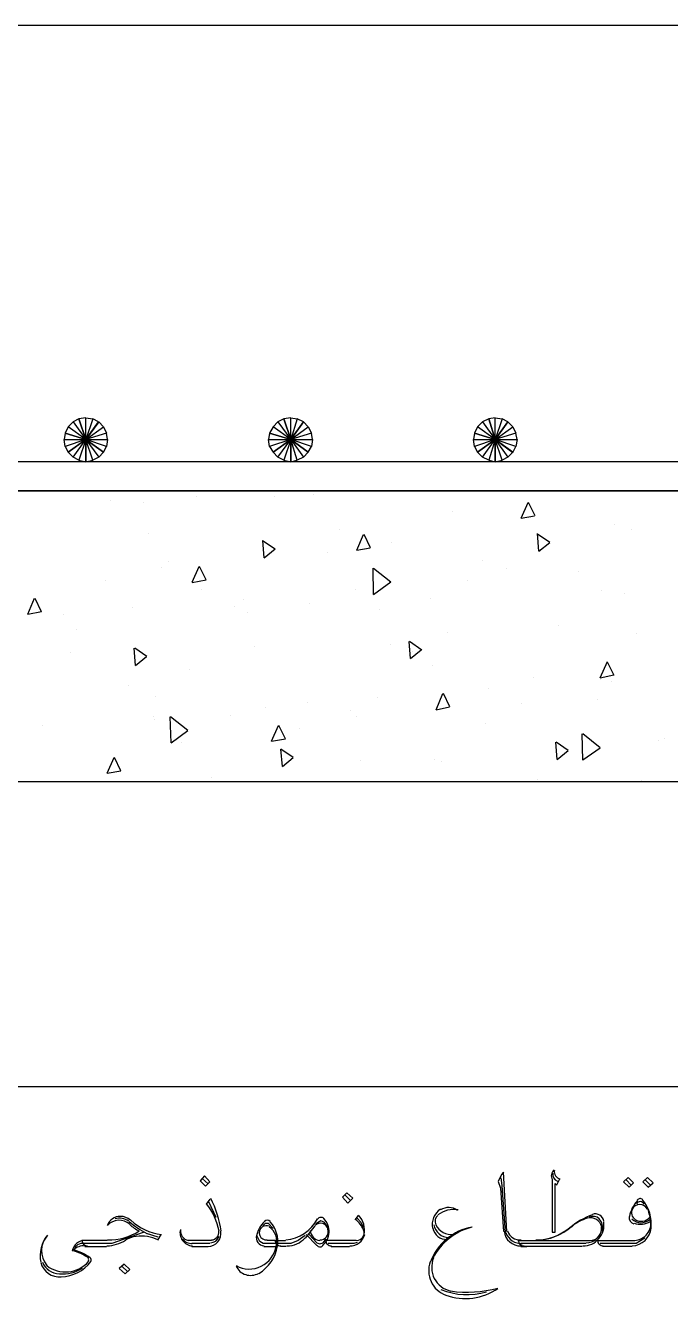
# Model space of a CAD drawing. Header units: millimetres. Extents: x -23396 to 106750, y 116 to 66281.
# Drawn here: x 96337 to 99108, y 55708 to 61195 of the extents above; entities that cross this region are included whole.
import ezdxf

# ---------------------------------------------------------------- set-up
doc = ezdxf.new("R2010")
doc.units = ezdxf.units.MM
doc.styles.add('top', font='cent.shx', dxfattribs={"height": 40})
doc.dimstyles.new('top', dxfattribs={"dimtxt": 35, "dimasz": 20, "dimexe": 1.25, "dimexo": 0.625, "dimtad": 1, "dimtxsty": 'top', "dimblk": 'OBLIQUE', "dimcen": 2.5, "dimadec": 0, "dimazin": 0, "dimtfac": 1, "dimtmove": 0, "dimatfit": 3, "dimldrblk": 'OBLIQUE', "dimfxl": 1, "dimarcsym": 0})

# ---------------------------------------------------------------- blocks, each defined once
blk = doc.blocks.new('_Oblique')
at = {"color": 0, "linetype": 'ByBlock', "lineweight": -2}
blk.add_line((-0.5, -0.5), (0.5, 0.5), dxfattribs=at)
blk = doc.blocks.new('*D202')
at = {"color": 0, "linetype": 'Continuous', "lineweight": -2, "transparency": 16777216}
for p, q in [((5317.7, -1592.1), (5317.7, -1854.8)), ((8017.7, -1592.1), (8017.7, -1854.8)), ((5317.7, -1853.6), (8017.7, -1853.6))]:
    blk.add_line(p, q, dxfattribs=at)
at = {"layer": 'Defpoints', "color": 0, "linetype": 'Continuous', "transparency": 16777216}
for p in [(5317.7, -1591.5), (8017.7, -1591.5), (8017.7, -1853.6)]:
    blk.add_point(p, dxfattribs=at)
at = {"color": 0, "linetype": 'Continuous', "lineweight": -2, "transparency": 16777216, "xscale": 20, "yscale": 20, "zscale": 20, "rotation": 180}
blk.add_blockref('_Oblique', (5317.7, -1853.6), dxfattribs=at)
at = {"color": 0, "linetype": 'Continuous', "lineweight": -2, "transparency": 16777216, "xscale": 20, "yscale": 20, "zscale": 20}
blk.add_blockref('_Oblique', (8017.7, -1853.6), dxfattribs=at)
at = {"color": 0, "linetype": 'Continuous', "transparency": 16777216, "insert": (6667.7, -1832.9), "char_height": 40, "attachment_point": 5, "style": 'top'}
blk.add_mtext('2600', dxfattribs=at)
blk = doc.blocks.new('upn st')
at = {"color": 0}
for p, q in [((7892.818, -941.22), (5442.568, -941.22)), ((6953.438, -1286.24), (6957.678, -1282.01)), ((6953.438, -1286.24), (6957.678, -1282.01)), ((6962.758, -1279.47), (6957.678, -1282.01)), ((6962.758, -1279.47), (6957.678, -1282.01)), ((6957.678, -1282.01), (6968.678, -1297.21)), ((6957.678, -1282.01), (6968.678, -1297.21)), ((6957.678, -1282.01), (6968.678, -1297.21)), ((6957.678, -1282.01), (6968.678, -1297.21)), ((6968.678, -1278.62), (6962.758, -1279.5)), ((6968.678, -1278.62), (6962.758, -1279.5)), ((6968.678, -1297.21), (6962.758, -1279.47)), ((6968.678, -1297.21), (6962.758, -1279.47)), ((6962.758, -1279.5), (6968.678, -1297.25)), ((6968.678, -1297.25), (6968.678, -1278.62)), ((6968.678, -1278.62), (6974.608, -1279.5)), ((6968.678, -1297.25), (6968.678, -1278.62)), ((6968.678, -1297.25), (6968.678, -1278.62)), ((6968.678, -1278.62), (6974.608, -1279.5)), ((6968.678, -1297.25), (6968.678, -1278.62)), ((6974.608, -1279.5), (6968.678, -1297.25)), ((6974.608, -1279.5), (6968.678, -1297.25)), ((6974.608, -1279.5), (6968.678, -1297.25)), ((6974.608, -1279.5), (6968.678, -1297.25)), ((6979.688, -1282.01), (6968.678, -1297.25)), ((6968.678, -1297.25), (6979.648, -1282.04)), ((6968.678, -1297.25), (6979.648, -1282.04)), ((6979.648, -1282.04), (6974.608, -1279.5)), ((6979.648, -1282.04), (6974.608, -1279.5)), ((6983.918, -1286.24), (6979.688, -1282.01)), ((6983.918, -1286.24), (6979.688, -1282.01)), ((7129.578, -1286.24), (7133.778, -1282.01)), ((7129.578, -1286.24), (7133.778, -1282.01)), ((7138.858, -1279.47), (7133.778, -1282.01)), ((7138.858, -1279.47), (7133.778, -1282.01)), ((7133.778, -1282.01), (7144.818, -1297.21)), ((7133.778, -1282.01), (7144.818, -1297.21)), ((7133.778, -1282.01), (7144.818, -1297.21)), ((7133.778, -1282.01), (7144.818, -1297.21)), ((7144.788, -1278.62), (7138.858, -1279.47)), ((7144.788, -1278.62), (7138.858, -1279.47)), ((7138.858, -1279.47), (7144.788, -1297.25)), ((7144.818, -1297.21), (7138.858, -1279.47)), ((7144.818, -1297.21), (7138.858, -1279.47)), ((7144.788, -1297.25), (7144.788, -1278.62)), ((7144.788, -1278.62), (7150.288, -1279.47)), ((7144.788, -1297.25), (7144.788, -1278.62)), ((7144.788, -1297.25), (7144.788, -1278.62)), ((7144.788, -1278.62), (7150.288, -1279.47)), ((7144.788, -1297.25), (7144.788, -1278.62)), ((7150.288, -1279.47), (7144.788, -1297.25)), ((7150.288, -1279.47), (7144.788, -1297.25)), ((7150.288, -1279.47), (7144.788, -1297.25)), ((7150.288, -1279.47), (7144.788, -1297.25)), ((7144.788, -1297.25), (7155.798, -1281.97)), ((7144.788, -1297.25), (7155.798, -1281.97)), ((7155.828, -1282.01), (7144.788, -1297.21)), ((7155.798, -1281.97), (7150.288, -1279.47)), ((7155.798, -1281.97), (7150.288, -1279.47)), ((7159.638, -1286.21), (7155.828, -1282.01)), ((7159.638, -1286.21), (7155.828, -1282.01)), ((7305.228, -1286.21), (7309.468, -1282.01)), ((7305.228, -1286.21), (7309.468, -1282.01)), ((7314.998, -1279.47), (7309.468, -1282.01)), ((7314.998, -1279.47), (7309.468, -1282.01)), ((7309.468, -1282.01), (7320.508, -1297.25)), ((7309.468, -1282.01), (7320.508, -1297.25)), ((7309.468, -1282.01), (7320.508, -1297.25)), ((7309.468, -1282.01), (7320.508, -1297.25)), ((7320.468, -1278.62), (7314.928, -1279.47)), ((7320.468, -1278.62), (7314.928, -1279.47)), ((7314.928, -1279.47), (7320.468, -1297.25)), ((7320.508, -1297.25), (7314.998, -1279.47)), ((7320.508, -1297.25), (7314.998, -1279.47)), ((7320.468, -1297.25), (7320.468, -1278.62)), ((7320.468, -1278.62), (7326.398, -1279.47)), ((7320.468, -1297.25), (7320.468, -1278.62)), ((7320.468, -1297.25), (7320.468, -1278.62)), ((7320.468, -1278.62), (7326.398, -1279.47)), ((7320.468, -1297.25), (7320.468, -1278.62)), ((7326.398, -1279.47), (7320.468, -1297.25)), ((7326.398, -1279.47), (7320.468, -1297.25)), ((7326.398, -1279.47), (7320.468, -1297.25)), ((7326.398, -1279.47), (7320.468, -1297.25)), ((7331.478, -1282.01), (7320.468, -1297.25)), ((7320.468, -1297.25), (7331.478, -1282.01)), ((7320.468, -1297.25), (7331.478, -1282.01)), ((7331.478, -1282.01), (7326.398, -1279.47)), ((7331.478, -1282.01), (7326.398, -1279.47)), ((7335.708, -1286.28), (7331.478, -1282.01)), ((7335.708, -1286.28), (7331.478, -1282.01)), ((6950.898, -1291.74), (6950.088, -1297.21)), ((6950.898, -1291.74), (6950.088, -1297.21)), ((6953.438, -1286.24), (6950.898, -1291.74)), ((6953.438, -1286.24), (6950.898, -1291.74)), ((6950.898, -1291.74), (6968.678, -1297.21)), ((6968.678, -1297.21), (6950.898, -1291.74)), ((6968.678, -1297.21), (6950.898, -1291.74)), ((6968.678, -1297.21), (6953.438, -1286.24)), ((6968.678, -1297.21), (6953.438, -1286.24)), ((6968.678, -1297.21), (6953.438, -1286.24)), ((6968.678, -1297.21), (6953.438, -1286.24)), ((6968.678, -1297.25), (6983.918, -1286.24)), ((6968.678, -1297.25), (6983.918, -1286.24)), ((6968.678, -1297.25), (6983.918, -1286.24)), ((6968.678, -1297.25), (6983.918, -1286.24)), ((6986.458, -1291.74), (6968.678, -1297.25)), ((6986.458, -1291.74), (6968.678, -1297.25)), ((6986.458, -1291.74), (6968.678, -1297.25)), ((6986.458, -1291.74), (6968.678, -1297.25)), ((6983.918, -1286.24), (6986.458, -1291.74)), ((6983.918, -1286.24), (6986.458, -1291.74)), ((6987.308, -1297.25), (6986.458, -1291.74)), ((6987.308, -1297.25), (6986.458, -1291.74)), ((7126.618, -1291.71), (7125.768, -1297.21)), ((7126.618, -1291.71), (7125.768, -1297.21)), ((7129.578, -1286.24), (7126.618, -1291.71)), ((7129.578, -1286.24), (7126.618, -1291.71)), ((7126.618, -1291.71), (7144.818, -1297.21)), ((7144.818, -1297.21), (7126.618, -1291.71)), ((7144.818, -1297.21), (7126.618, -1291.71)), ((7144.818, -1297.21), (7129.578, -1286.24)), ((7144.818, -1297.21), (7129.578, -1286.24)), ((7144.818, -1297.21), (7129.578, -1286.24)), ((7144.818, -1297.21), (7129.578, -1286.24)), ((7144.788, -1297.21), (7159.638, -1286.21)), ((7144.788, -1297.21), (7159.638, -1286.21)), ((7144.788, -1297.21), (7159.638, -1286.21)), ((7144.788, -1297.21), (7159.638, -1286.21)), ((7162.598, -1291.71), (7144.788, -1297.21)), ((7162.598, -1291.71), (7144.788, -1297.21)), ((7162.598, -1291.71), (7144.788, -1297.21)), ((7162.598, -1291.71), (7144.788, -1297.21)), ((7159.638, -1286.21), (7162.598, -1291.71)), ((7159.638, -1286.21), (7162.598, -1291.71)), ((7163.448, -1297.21), (7162.598, -1291.71)), ((7163.448, -1297.21), (7162.598, -1291.71)), ((7302.728, -1291.74), (7301.848, -1297.25)), ((7302.728, -1291.74), (7301.848, -1297.25)), ((7305.228, -1286.21), (7302.728, -1291.74)), ((7305.228, -1286.21), (7302.728, -1291.74)), ((7302.728, -1291.74), (7320.508, -1297.25)), ((7320.508, -1297.25), (7302.728, -1291.74)), ((7320.508, -1297.25), (7302.728, -1291.74)), ((7320.508, -1297.25), (7305.228, -1286.21)), ((7320.508, -1297.25), (7305.228, -1286.21)), ((7320.508, -1297.25), (7305.228, -1286.21)), ((7320.508, -1297.25), (7305.228, -1286.21)), ((7320.468, -1297.25), (7335.708, -1286.28)), ((7320.468, -1297.25), (7335.708, -1286.28)), ((7320.468, -1297.25), (7335.708, -1286.28)), ((7320.468, -1297.25), (7335.708, -1286.28)), ((7338.248, -1291.78), (7320.468, -1297.25)), ((7338.248, -1291.78), (7320.468, -1297.25)), ((7338.248, -1291.78), (7320.468, -1297.25)), ((7338.248, -1291.78), (7320.468, -1297.25)), ((7335.708, -1286.28), (7338.248, -1291.78)), ((7335.708, -1286.28), (7338.248, -1291.78)), ((7339.518, -1297.25), (7338.248, -1291.78)), ((7339.518, -1297.25), (7338.248, -1291.78)), ((6950.088, -1297.21), (6968.678, -1297.21)), ((6950.088, -1297.21), (6968.678, -1297.21)), ((6950.898, -1303.17), (6950.088, -1297.21)), ((6950.088, -1297.21), (6968.678, -1297.21)), ((6950.088, -1297.21), (6968.678, -1297.21)), ((6950.898, -1303.17), (6950.088, -1297.21)), ((6968.678, -1297.21), (6950.898, -1303.17)), ((6968.678, -1297.21), (6950.898, -1303.17)), ((6968.678, -1297.21), (6950.898, -1303.17)), ((6968.678, -1297.21), (6950.898, -1303.17)), ((6950.898, -1303.17), (6953.438, -1308.25)), ((6950.898, -1303.17), (6953.438, -1308.25)), ((6953.438, -1308.25), (6968.678, -1297.21)), ((6968.678, -1297.21), (6953.438, -1308.25)), ((6968.678, -1297.21), (6953.438, -1308.25)), ((6957.678, -1312.49), (6968.678, -1297.21)), ((6957.678, -1312.49), (6968.678, -1297.21)), ((6957.678, -1312.49), (6968.678, -1297.21)), ((6957.678, -1312.49), (6968.678, -1297.21)), ((6968.678, -1297.21), (6962.758, -1315.03)), ((6968.678, -1297.21), (6962.758, -1315.03)), ((6968.678, -1297.21), (6962.758, -1315.03)), ((6968.678, -1297.21), (6962.758, -1315.03)), ((6968.678, -1316.33), (6968.678, -1297.21)), ((6968.678, -1297.25), (6987.308, -1297.25)), ((6968.678, -1297.25), (6987.308, -1297.25)), ((6974.608, -1315.03), (6968.678, -1297.25)), ((6968.678, -1297.25), (6968.678, -1316.3)), ((6974.608, -1315.03), (6968.678, -1297.25)), ((6968.678, -1297.25), (6979.688, -1312.49)), ((6968.678, -1297.25), (6979.688, -1312.49)), ((6974.608, -1315.03), (6968.678, -1297.25)), ((6968.678, -1297.25), (6968.678, -1316.3)), ((6974.608, -1315.03), (6968.678, -1297.25)), ((6968.678, -1297.25), (6979.688, -1312.49)), ((6968.678, -1297.25), (6979.688, -1312.49)), ((6983.918, -1308.25), (6968.678, -1297.25)), ((6986.458, -1303.17), (6968.678, -1297.25)), ((6968.678, -1297.25), (6983.918, -1308.25)), ((6986.458, -1303.17), (6968.678, -1297.25)), ((6968.678, -1297.25), (6987.308, -1297.25)), ((6986.458, -1303.17), (6968.678, -1297.25)), ((6968.678, -1297.25), (6983.918, -1308.25)), ((6986.458, -1303.17), (6968.678, -1297.25)), ((6968.678, -1297.25), (6987.308, -1297.25)), ((6983.918, -1308.25), (6986.458, -1303.17)), ((6983.918, -1308.25), (6986.458, -1303.17)), ((6987.308, -1297.25), (6986.458, -1303.17)), ((7125.768, -1297.21), (7144.818, -1297.21)), ((7125.768, -1297.21), (7144.818, -1297.21)), ((7126.618, -1303.14), (7125.768, -1297.21)), ((7125.768, -1297.21), (7144.818, -1297.21)), ((7125.768, -1297.21), (7144.818, -1297.21)), ((7126.618, -1303.14), (7125.768, -1297.21)), ((7144.818, -1297.21), (7126.618, -1303.14)), ((7144.818, -1297.21), (7126.618, -1303.14)), ((7144.818, -1297.21), (7126.618, -1303.14)), ((7144.818, -1297.21), (7126.618, -1303.14)), ((7126.618, -1303.14), (7129.578, -1308.25)), ((7126.618, -1303.14), (7129.578, -1308.25)), ((7129.578, -1308.25), (7144.818, -1297.21)), ((7144.818, -1297.21), (7129.578, -1308.25)), ((7144.818, -1297.21), (7129.578, -1308.25)), ((7133.778, -1312.49), (7144.818, -1297.21)), ((7133.778, -1312.49), (7144.818, -1297.21)), ((7133.778, -1312.49), (7144.818, -1297.21)), ((7133.778, -1312.49), (7144.818, -1297.21)), ((7144.818, -1297.21), (7138.858, -1315.03)), ((7144.818, -1297.21), (7138.858, -1315.03)), ((7144.818, -1297.21), (7138.858, -1315.03)), ((7144.818, -1297.21), (7138.858, -1315.03)), ((7144.788, -1297.21), (7163.448, -1297.21)), ((7144.788, -1297.21), (7163.448, -1297.21)), ((7162.598, -1303.17), (7144.788, -1297.21)), ((7144.788, -1297.21), (7159.638, -1308.22)), ((7162.598, -1303.17), (7144.788, -1297.21)), ((7144.788, -1297.21), (7163.448, -1297.21)), ((7162.598, -1303.17), (7144.788, -1297.21)), ((7144.788, -1297.21), (7159.638, -1308.22)), ((7162.598, -1303.17), (7144.788, -1297.21)), ((7144.788, -1297.21), (7163.448, -1297.21)), ((7150.288, -1315.03), (7144.788, -1297.25)), ((7144.788, -1297.25), (7144.788, -1316.33)), ((7150.288, -1315.03), (7144.788, -1297.25)), ((7144.788, -1297.25), (7155.758, -1312.52)), ((7144.788, -1297.25), (7155.758, -1312.52)), ((7150.288, -1315.03), (7144.788, -1297.25)), ((7144.788, -1297.25), (7144.788, -1316.33)), ((7150.288, -1315.03), (7144.788, -1297.25)), ((7144.788, -1297.25), (7155.758, -1312.52)), ((7144.788, -1297.25), (7155.758, -1312.52)), ((7159.608, -1308.25), (7144.788, -1297.25)), ((7144.818, -1316.3), (7144.818, -1297.21)), ((7159.638, -1308.22), (7162.598, -1303.17)), ((7159.638, -1308.22), (7162.598, -1303.17)), ((7163.448, -1297.21), (7162.598, -1303.17)), ((7301.848, -1297.25), (7320.508, -1297.25)), ((7301.848, -1297.25), (7320.508, -1297.25)), ((7302.728, -1303.17), (7301.848, -1297.25)), ((7301.848, -1297.25), (7320.508, -1297.25)), ((7301.848, -1297.25), (7320.508, -1297.25)), ((7302.728, -1303.17), (7301.848, -1297.25)), ((7320.508, -1297.25), (7302.728, -1303.17)), ((7320.508, -1297.25), (7302.728, -1303.17)), ((7320.508, -1297.25), (7302.728, -1303.17)), ((7320.508, -1297.25), (7302.728, -1303.17)), ((7302.728, -1303.17), (7305.228, -1308.25)), ((7302.728, -1303.17), (7305.228, -1308.25)), ((7305.228, -1308.25), (7320.508, -1297.25)), ((7320.508, -1297.25), (7305.228, -1308.25)), ((7320.508, -1297.25), (7305.228, -1308.25)), ((7309.468, -1312.49), (7320.508, -1297.25)), ((7309.468, -1312.49), (7320.508, -1297.25)), ((7309.468, -1312.49), (7320.508, -1297.25)), ((7309.468, -1312.49), (7320.508, -1297.25)), ((7320.508, -1297.25), (7314.998, -1315.03)), ((7320.508, -1297.25), (7314.998, -1315.03)), ((7320.508, -1297.25), (7314.998, -1315.03)), ((7320.508, -1297.25), (7314.998, -1315.03)), ((7320.468, -1297.25), (7339.518, -1297.25)), ((7320.468, -1297.25), (7339.518, -1297.25)), ((7338.248, -1303.17), (7320.468, -1297.25)), ((7320.468, -1297.25), (7335.708, -1308.29)), ((7338.248, -1303.17), (7320.468, -1297.25)), ((7320.468, -1297.25), (7339.518, -1297.25)), ((7338.248, -1303.17), (7320.468, -1297.25)), ((7320.468, -1297.25), (7335.708, -1308.29)), ((7338.248, -1303.17), (7320.468, -1297.25)), ((7320.468, -1297.25), (7339.518, -1297.25)), ((7326.398, -1315.03), (7320.508, -1297.21)), ((7320.508, -1297.21), (7320.508, -1316.3)), ((7326.398, -1315.03), (7320.508, -1297.21)), ((7320.508, -1297.21), (7331.508, -1312.49)), ((7320.508, -1297.21), (7331.508, -1312.49)), ((7326.398, -1315.03), (7320.508, -1297.21)), ((7320.508, -1297.21), (7320.508, -1316.3)), ((7326.398, -1315.03), (7320.508, -1297.21)), ((7320.508, -1297.21), (7331.508, -1312.49)), ((7320.508, -1297.21), (7331.508, -1312.49)), ((7335.708, -1308.25), (7320.508, -1297.21)), ((7320.508, -1316.3), (7320.508, -1297.25)), ((7335.708, -1308.29), (7338.248, -1303.17)), ((7335.708, -1308.29), (7338.248, -1303.17)), ((7339.518, -1297.25), (7338.248, -1303.17)), ((5467.968, -1316.26), (7867.878, -1316.26)), ((6953.438, -1308.25), (6957.678, -1312.49)), ((6953.438, -1308.25), (6957.678, -1312.49)), ((6962.758, -1315.03), (6957.678, -1312.49)), ((6962.758, -1315.03), (6957.678, -1312.49)), ((6962.758, -1315.03), (6968.678, -1316.33)), ((6962.758, -1315.03), (6968.678, -1316.33)), ((6968.678, -1316.3), (6974.608, -1315.03)), ((6968.678, -1316.3), (6974.608, -1315.03)), ((6979.688, -1312.49), (6974.608, -1315.03)), ((6979.688, -1312.49), (6974.608, -1315.03)), ((6979.688, -1312.49), (6983.918, -1308.25)), ((6979.688, -1312.49), (6983.918, -1308.25)), ((7129.578, -1308.25), (7133.778, -1312.49)), ((7129.578, -1308.25), (7133.778, -1312.49)), ((7138.858, -1315.03), (7133.778, -1312.49)), ((7138.858, -1315.03), (7133.778, -1312.49)), ((7138.858, -1315.03), (7144.818, -1316.3)), ((7138.858, -1315.03), (7144.818, -1316.3)), ((7144.788, -1316.33), (7150.288, -1315.03)), ((7144.788, -1316.33), (7150.288, -1315.03)), ((7155.758, -1312.52), (7150.288, -1315.03)), ((7155.758, -1312.52), (7150.288, -1315.03)), ((7155.758, -1312.52), (7159.608, -1308.25)), ((7155.758, -1312.52), (7159.608, -1308.25)), ((7305.228, -1308.25), (7309.468, -1312.49)), ((7305.228, -1308.25), (7309.468, -1312.49)), ((7314.998, -1315.03), (7309.468, -1312.49)), ((7314.998, -1315.03), (7309.468, -1312.49)), ((7314.998, -1315.03), (7320.508, -1316.3)), ((7314.998, -1315.03), (7320.508, -1316.3)), ((7320.508, -1316.3), (7326.398, -1315.03)), ((7320.508, -1316.3), (7326.398, -1315.03)), ((7331.508, -1312.49), (7326.398, -1315.03)), ((7331.508, -1312.49), (7326.398, -1315.03)), ((7331.508, -1312.49), (7335.708, -1308.25)), ((7331.508, -1312.49), (7335.708, -1308.25)), ((8017.698, -1341.27), (5317.678, -1341.27)), ((5442.568, -1341.27), (7892.818, -1341.27)), ((6990.238, -1349.35), (6990.238, -1349.35)), ((7063.508, -1346.35), (7063.508, -1346.35)), ((7085.948, -1341.27), (7085.948, -1341.27)), ((7130.848, -1345.9), (7130.848, -1345.9)), ((7164.718, -1344.66), (7164.718, -1344.66)), ((7229.458, -1341.7), (7229.458, -1341.7)), ((7017.788, -1351.01), (7017.788, -1351.01)), ((7284.068, -1359.48), (7284.068, -1359.48)), ((7342.908, -1364.98), (7348.838, -1351.43)), ((7354.758, -1362.86), (7349.258, -1351.43)), ((7342.908, -1364.98), (7354.338, -1362.86)), ((7423.378, -1370.45), (7423.378, -1370.45)), ((7022.828, -1377.68), (7022.828, -1377.68)), ((7186.278, -1374.29), (7186.278, -1374.29)), ((7201.478, -1392.5), (7207.438, -1378.95)), ((7213.368, -1390.42), (7207.868, -1378.95)), ((7358.148, -1393.34), (7356.878, -1378.14)), ((7367.458, -1385.72), (7356.878, -1378.53)), ((7437.738, -1374.29), (7437.738, -1374.29)), ((7131.238, -1391.65), (7120.618, -1384.45)), ((7121.928, -1398.85), (7120.658, -1384.03)), ((7121.928, -1398.88), (7131.238, -1391.23)), ((7201.518, -1392.5), (7212.948, -1390.38)), ((7231.568, -1386.15), (7231.568, -1386.15)), ((7358.148, -1393.34), (7367.458, -1385.72)), ((7358.148, -1390.8), (7358.148, -1390.8)), ((7039.338, -1402.27), (7039.338, -1402.27)), ((7176.118, -1394.61), (7176.118, -1394.61)), ((7309.428, -1401.42), (7309.428, -1401.42)), ((7033.878, -1407.7), (7033.878, -1407.7)), ((7060.118, -1420.01), (7066.048, -1406.5)), ((7071.978, -1417.93), (7066.438, -1406.5)), ((7215.868, -1430.6), (7215.488, -1407.77)), ((7230.728, -1420.01), (7215.908, -1408.2)), ((7329.818, -1408.16), (7329.818, -1408.16)), ((7392.438, -1410.7), (7392.438, -1410.7)), ((6985.188, -1418.74), (6985.188, -1418.74)), ((7060.118, -1420.05), (7071.978, -1417.93)), ((7068.168, -1426.36), (7068.168, -1426.36)), ((7200.668, -1426.4), (7200.668, -1426.4)), ((7215.908, -1430.63), (7230.728, -1419.59)), ((7296.338, -1418.74), (7296.338, -1418.74)), ((6918.688, -1447.53), (6924.618, -1433.6)), ((6930.548, -1445.41), (6925.078, -1434.02)), ((7104.568, -1434.41), (7104.568, -1434.41)), ((7264.978, -1433.6), (7264.978, -1433.6)), ((7411.518, -1427.21), (7411.518, -1427.21)), ((7431.808, -1429.33), (7431.808, -1429.33)), ((6918.688, -1447.53), (6930.548, -1444.99)), ((6949.628, -1447.5), (6949.628, -1447.5)), ((7008.858, -1442.06), (7008.858, -1442.06)), ((7096.528, -1441.22), (7096.528, -1441.22)), ((7107.568, -1446.23), (7107.568, -1446.23)), ((7161.298, -1438.18), (7161.298, -1438.18)), ((7221.408, -1443.33), (7221.408, -1443.33)), ((7375.048, -1456.88), (7375.048, -1456.88)), ((6960.218, -1460.23), (6960.218, -1460.23)), ((7279.828, -1463.19), (7279.828, -1463.19)), ((7441.998, -1463.62), (7441.998, -1463.62)), ((6955.098, -1480.13), (6955.098, -1480.13)), ((7011.468, -1491.56), (7010.198, -1476.74)), ((7021.178, -1483.9), (7010.628, -1476.74)), ((7113.888, -1475.05), (7113.888, -1475.05)), ((7230.728, -1473.78), (7230.728, -1473.78)), ((7247.688, -1485.63), (7246.418, -1470.81)), ((7257.398, -1478.43), (7246.848, -1470.81)), ((7247.688, -1485.6), (7257.008, -1478.01)), ((7249.738, -1479.28), (7249.738, -1479.28)), ((7011.468, -1491.56), (7020.788, -1483.94)), ((7266.708, -1491.98), (7266.708, -1491.98)), ((7410.638, -1502.14), (7416.988, -1488.21)), ((7422.878, -1500.06), (7416.958, -1488.59)), ((7058.008, -1494.94), (7058.008, -1494.94)), ((7353.098, -1501.68), (7353.098, -1501.68)), ((7410.638, -1502.14), (7422.498, -1499.6)), ((7005.478, -1508.91), (7005.478, -1508.91)), ((7314.968, -1511.49), (7314.968, -1511.49)), ((7411.068, -1503.45), (7411.068, -1503.45)), ((7420.378, -1505.56), (7420.378, -1505.56)), ((7028.758, -1518.65), (7028.758, -1518.65)), ((7159.178, -1523.7), (7159.178, -1523.7)), ((7219.298, -1519.5), (7219.298, -1519.5)), ((7269.668, -1529.66), (7275.558, -1515.69)), ((7281.488, -1527.15), (7275.988, -1515.69)), ((7343.298, -1524.15), (7343.298, -1524.15)), ((7408.138, -1521.19), (7408.138, -1521.19)), ((7027.098, -1535.16), (7027.098, -1535.16)), ((7041.948, -1557.99), (7041.108, -1535.58)), ((7056.308, -1547.44), (7041.498, -1535.58)), ((7093.108, -1534.77), (7093.108, -1534.77)), ((7123.198, -1527.54), (7123.198, -1527.54)), ((7196.468, -1530.47), (7196.468, -1530.47)), ((7201.128, -1535.58), (7201.128, -1535.58)), ((7269.668, -1529.66), (7281.098, -1527.12)), ((6931.008, -1543.2), (6931.008, -1543.2)), ((7027.978, -1537.67), (7027.978, -1537.67)), ((7128.308, -1556.75), (7134.238, -1543.17)), ((7140.168, -1554.63), (7134.658, -1543.17)), ((7151.988, -1546.17), (7151.988, -1546.17)), ((7312.038, -1541.09), (7312.038, -1541.09)), ((7041.918, -1558.02), (7056.308, -1547.44)), ((7051.268, -1557.6), (7051.268, -1557.6)), ((7128.278, -1556.72), (7140.168, -1554.63)), ((7373.778, -1572.41), (7372.508, -1557.63)), ((7383.128, -1564.79), (7372.968, -1557.63)), ((7395.828, -1572.84), (7395.398, -1550.44)), ((7410.638, -1562.25), (7395.828, -1550.37)), ((7460.628, -1556.33), (7460.628, -1556.33)), ((7465.678, -1554.63), (7465.678, -1554.63)), ((7146.868, -1570.76), (7136.288, -1563.52)), ((7137.558, -1578.34), (7136.288, -1563.56)), ((7373.778, -1572.45), (7383.128, -1564.79)), ((7395.828, -1572.8), (7410.638, -1562.25)), ((6986.888, -1584.23), (6992.848, -1570.72)), ((6998.768, -1582.15), (6993.238, -1570.69)), ((7137.588, -1578.34), (7146.868, -1570.76)), ((7204.508, -1572.84), (7204.508, -1572.84)), ((7268.398, -1572.41), (7268.398, -1572.41)), ((7274.748, -1574.11), (7274.748, -1574.11)), ((6986.918, -1584.27), (6998.768, -1582.15)), ((7076.628, -1588.08), (7076.628, -1588.08)), ((7357.268, -1589.81), (7357.268, -1589.81)), ((7446.658, -1590.62), (7446.658, -1590.62)), ((5317.678, -1591.46), (8017.698, -1591.46)), ((6950.058, -1591.04), (6950.058, -1591.04)), ((7070.708, -1930.55), (7066.898, -1934.79)), ((7075.358, -1935.63), (7070.708, -1930.55)), ((7325.938, -1929.28), (7322.978, -1935.21)), ((7327.668, -1927.17), (7325.938, -1929.28)), ((7330.598, -1978.43), (7327.668, -1927.17)), ((7066.898, -1934.79), (7071.518, -1939.44)), ((7073.668, -1937.33), (7068.588, -1932.67)), ((7071.518, -1939.44), (7075.358, -1935.63)), ((7322.978, -1935.21), (7325.088, -1941.14)), ((7325.088, -1941.14), (7327.668, -1978.43)), ((7326.398, -1938.6), (7325.518, -1932.25)), ((7329.328, -1979.27), (7326.398, -1938.6)), ((7369.578, -1933.94), (7369.578, -1978.81)), ((7372.118, -1978.81), (7372.118, -1936.9)), ((7372.118, -1936.9), (7373.348, -1938.17)), ((7373.348, -1938.17), (7375.928, -1933.09)), ((7434.738, -1931.82), (7430.928, -1935.67)), ((7430.928, -1935.67), (7435.578, -1940.29)), ((7437.738, -1938.6), (7432.658, -1933.52)), ((7439.388, -1936.48), (7434.738, -1931.82)), ((7435.578, -1940.29), (7439.388, -1936.48)), ((7451.278, -1931.82), (7447.508, -1935.63)), ((7447.508, -1935.63), (7452.128, -1940.29)), ((7454.248, -1938.6), (7449.168, -1933.52)), ((7456.358, -1936.48), (7451.278, -1931.82)), ((7452.128, -1940.29), (7456.358, -1936.48)), ((7075.358, -1950.45), (7071.978, -1954.68)), ((7074.128, -1952.53), (7080.478, -1966.08)), ((7193.048, -1944.95), (7189.238, -1948.76)), ((7189.238, -1948.76), (7193.858, -1953.84)), ((7196.008, -1951.72), (7191.358, -1946.64)), ((7198.128, -1949.6), (7193.048, -1944.95)), ((7193.858, -1953.84), (7198.128, -1949.6)), ((7120.688, -1973.31), (7123.198, -1971.19)), ((7123.198, -1971.19), (7125.318, -1971.19)), ((7125.318, -1971.19), (7129.578, -1975.85)), ((7165.528, -1973.31), (7157.028, -1983.89)), ((7170.648, -1969.08), (7166.378, -1971.62)), ((7173.578, -1970.35), (7170.648, -1969.08)), ((7176.538, -1974.58), (7173.578, -1970.35)), ((7202.788, -1964.42), (7199.818, -1968.23)), ((7201.938, -1966.96), (7204.938, -1970.35)), ((7204.938, -1970.35), (7207.048, -1974.58)), ((6986.918, -1986.01), (6965.298, -1986.01)), ((7017.788, -1979.24), (6991.118, -1988.55)), ((7030.908, -1983.05), (7020.748, -1980.08)), ((7030.448, -1985.62), (7033.418, -1980.97)), ((7076.628, -1986.01), (7056.308, -1986.01)), ((7118.118, -1986.86), (7115.998, -1982.2)), ((7132.898, -1986.01), (7124.428, -1986.01)), ((7130.818, -1986.01), (7140.168, -1986.01)), ((7151.098, -1986.01), (7144.788, -1988.55)), ((7157.068, -1981.78), (7151.098, -1986.01)), ((7167.228, -1990.24), (7157.908, -1980.93)), ((7160.488, -1980.93), (7167.228, -1988.13)), ((7172.758, -1988.13), (7175.298, -1984.74)), ((7201.128, -1986.01), (7174.418, -1986.01)), ((7339.948, -1986.01), (7401.748, -1986.01)), ((7369.578, -1978.81), (7372.118, -1978.81)), ((7408.098, -1986.01), (7438.618, -1986.01)), ((7449.168, -1983.89), (7441.578, -1988.55)), ((6961.448, -1989.86), (6958.908, -1991.94)), ((6964.448, -1988.59), (6961.448, -1989.86)), ((6970.338, -1988.59), (6964.448, -1988.59)), ((6967.798, -1991.09), (6972.488, -1991.09)), ((6991.118, -1988.55), (6967.838, -1988.55)), ((6970.338, -1991.09), (6986.458, -1991.09)), ((7075.358, -1988.55), (7059.698, -1988.55)), ((7059.698, -1991.09), (7073.668, -1991.09)), ((7121.078, -1988.55), (7118.118, -1986.86)), ((7131.238, -1988.55), (7121.078, -1988.55)), ((7121.538, -1991.09), (7133.358, -1991.09)), ((7144.788, -1988.55), (7133.318, -1988.55)), ((7140.938, -1991.09), (7135.858, -1991.09)), ((7167.228, -1988.13), (7169.768, -1988.97)), ((7169.768, -1988.97), (7172.758, -1988.13)), ((7198.978, -1988.55), (7176.928, -1988.55)), ((7179.538, -1991.09), (7195.198, -1991.09)), ((7201.898, -1987.7), (7198.978, -1988.55)), ((7398.368, -1988.59), (7342.488, -1988.59)), ((7342.488, -1991.09), (7347.568, -1991.09)), ((7395.398, -1991.09), (7345.028, -1991.09)), ((7441.578, -1988.55), (7410.638, -1988.55)), ((7438.118, -1991.09), (7413.148, -1991.09)), ((7001.698, -2006.33), (6997.428, -2010.14)), ((7006.358, -2010.99), (7001.698, -2006.33)), ((6997.428, -2010.14), (7002.508, -2014.8)), ((7004.698, -2013.1), (6999.588, -2008.02)), ((7002.508, -2014.8), (7006.358, -2010.99))]:
    blk.add_line(p, q, dxfattribs=at)
for points in [[(7371.308, -1925.33), (7368.588, -1927.27), (7367.918, -1931.05), (7369.828, -1933.84)], [(7370.038, -1928.19), (7369.678, -1931.12), (7371.268, -1933.98), (7374.018, -1935.11)], [(7371.408, -1925.72), (7371.098, -1927.31), (7371.408, -1929), (7372.328, -1930.34)], [(7372.328, -1930.34), (7373.248, -1931.72), (7374.658, -1932.64), (7376.248, -1932.95)], [(7084.888, -1977.86), (7083.438, -1968.09), (7080.478, -1958.67), (7076.068, -1949.85)], [(7442.778, -1951.76), (7439.178, -1955.53), (7436.848, -1960.29), (7435.968, -1965.41)], [(7445.388, -1952.6), (7443.978, -1952.5), (7442.668, -1953.2), (7441.968, -1954.44)], [(7444.828, -1950.03), (7443.938, -1950.13), (7443.168, -1950.59), (7442.598, -1951.3)], [(7447.228, -1950.77), (7446.588, -1950.2), (7445.708, -1949.96), (7444.828, -1950.03)], [(7448.498, -1954.9), (7447.968, -1953.59), (7446.768, -1952.67), (7445.388, -1952.6)], [(7454.488, -1975.46), (7455.448, -1966.68), (7452.798, -1957.86), (7447.118, -1951.09)], [(7083.228, -1978), (7081.498, -1969.36), (7077.828, -1961.32), (7072.428, -1954.4)], [(7273.548, -1959.13), (7268.078, -1962.59), (7265.298, -1969.11), (7266.638, -1975.46)], [(7288.578, -1959.59), (7282.478, -1958.67), (7276.228, -1960.26), (7271.328, -1964.03)], [(7288.048, -1960.12), (7283.778, -1957.01), (7278.028, -1956.84), (7273.548, -1959.66)], [(7404.218, -1963.96), (7397.018, -1966.43), (7390.388, -1970.24), (7384.608, -1975.22)], [(7410.398, -1964.21), (7408.488, -1963.08), (7406.228, -1962.87), (7404.078, -1963.61)], [(7438.508, -1958.88), (7436.848, -1962.06), (7437.908, -1966.01), (7440.868, -1967.95)], [(7444.758, -1955.11), (7441.968, -1955.11), (7439.428, -1956.62), (7438.158, -1959.09)], [(7451.318, -1959.09), (7450.008, -1956.62), (7447.468, -1955.11), (7444.758, -1955.11)], [(7454.098, -1970.14), (7453.858, -1966.29), (7453.008, -1962.52), (7451.668, -1958.88)], [(6998.278, -1965.27), (6993.268, -1965.2), (6988.788, -1968.3), (6987.098, -1973.03)], [(7006.388, -1972.11), (7000.788, -1967.14), (6992.208, -1967.56), (6987.128, -1973.1)], [(7005.548, -1969.5), (7002.158, -1967.03), (6997.748, -1966.29), (6993.758, -1967.53)], [(7006.958, -1968.65), (7004.588, -1966.54), (7001.458, -1965.3), (6998.238, -1965.27)], [(7005.758, -1969.82), (7010.558, -1973.63), (7015.638, -1977.05), (7020.958, -1980.08)], [(7006.318, -1972.25), (7008.858, -1974.51), (7011.618, -1976.49), (7014.608, -1978.11)], [(7007.238, -1968.65), (7014.608, -1975.29), (7023.818, -1979.56), (7033.658, -1980.9)], [(7122.318, -1969.57), (7118.648, -1972.78), (7116.248, -1977.12), (7115.438, -1981.88)], [(7120.238, -1974.48), (7118.008, -1976.1), (7117.098, -1979.06), (7118.118, -1981.67)], [(7126.338, -1973.84), (7124.358, -1972.99), (7122.108, -1973.21), (7120.338, -1974.33)], [(7127.148, -1969.68), (7125.738, -1968.34), (7123.588, -1968.34), (7122.178, -1969.68)], [(7132.478, -1990.81), (7134.058, -1984.53), (7131.558, -1977.9), (7126.158, -1974.26)], [(7133.538, -1990.84), (7134.518, -1983.29), (7132.228, -1975.67), (7127.218, -1969.92)], [(7140.488, -1985.45), (7152.058, -1984.42), (7162.248, -1977.65), (7167.748, -1967.42)], [(7172.378, -1971.51), (7170.118, -1970.77), (7167.648, -1971.34), (7165.878, -1972.99)], [(7170.508, -1966.15), (7169.408, -1966.22), (7168.458, -1966.78), (7167.858, -1967.67)], [(7173.328, -1967.17), (7172.588, -1966.4), (7171.558, -1966.04), (7170.508, -1966.15)], [(7176.858, -1976.49), (7176.398, -1974.12), (7174.668, -1972.22), (7172.378, -1971.51)], [(7177.768, -1979.13), (7178.058, -1974.69), (7176.358, -1970.31), (7173.148, -1967.17)], [(7207.268, -1976.77), (7205.748, -1973.28), (7203.388, -1970.21), (7200.388, -1967.88)], [(7207.938, -1980.97), (7209.098, -1974.93), (7207.268, -1968.73), (7203.028, -1964.28)], [(7300.748, -1974.44), (7284.308, -1977.3), (7270.658, -1988.73), (7264.908, -2004.43)], [(7300.398, -1974.55), (7286.078, -1978.25), (7273.938, -1987.88), (7267.098, -2001)], [(7267.838, -1972.61), (7268.998, -1978.78), (7274.328, -1983.33), (7280.638, -1983.47)], [(7271.328, -1964.39), (7268.968, -1966.33), (7268.188, -1969.64), (7269.428, -1972.46)], [(7269.528, -1972.54), (7272.348, -1978.21), (7278.388, -1981.53), (7284.658, -1980.83)], [(7355.398, -1985.59), (7366.758, -1985.69), (7377.728, -1981.5), (7386.158, -1973.88)], [(7399.598, -1966.89), (7394.698, -1968.27), (7390.178, -1970.77), (7386.408, -1974.23)], [(7407.498, -1967.95), (7405.208, -1966.57), (7402.388, -1966.18), (7399.778, -1966.89)], [(7410.008, -1967.38), (7407.608, -1965.23), (7404.218, -1964.67), (7401.258, -1965.94)], [(7412.088, -1974.26), (7411.488, -1971.62), (7409.828, -1969.36), (7407.498, -1967.95)], [(7409.618, -1982.41), (7411.518, -1980.12), (7412.338, -1977.12), (7411.768, -1974.19)], [(7409.648, -1984.42), (7413.108, -1980.4), (7414.628, -1975.07), (7413.778, -1969.85)], [(7412.298, -1977.93), (7413.428, -1974.23), (7412.478, -1970.17), (7409.868, -1967.28)], [(7413.918, -1969.5), (7413.608, -1967.28), (7412.338, -1965.37), (7410.398, -1964.21)], [(7435.718, -1965.34), (7435.198, -1968.16), (7436.918, -1970.95), (7439.678, -1971.76)], [(7437.978, -1967.42), (7442.178, -1971.69), (7448.988, -1971.9), (7453.468, -1967.91)], [(7439.818, -1971.23), (7444.508, -1972.68), (7449.588, -1972.15), (7453.888, -1969.78)], [(7440.728, -1967.91), (7444.828, -1970.63), (7450.288, -1969.78), (7453.358, -1965.97)], [(7450.148, -1981.57), (7453.118, -1978.5), (7454.598, -1974.33), (7454.208, -1970.14)], [(6935.798, -1981.43), (6930.298, -1987.85), (6928.078, -1996.49), (6929.948, -2004.78)], [(6935.658, -1981.32), (6929.068, -1988.73), (6928.888, -1999.84), (6935.168, -2007.5)], [(6968.118, -1986.05), (6962.578, -1985.76), (6957.748, -1989.79), (6956.928, -1995.25)], [(6965.298, -1985.8), (6965.298, -1987.07), (6965.748, -1988.34), (6966.708, -1989.26)], [(6986.738, -1990.63), (6992.458, -1990.49), (6998.028, -1988.8), (7002.828, -1985.76)], [(6987.238, -1985.55), (6996.968, -1985.87), (7006.538, -1983.15), (7014.608, -1977.72)], [(7011.858, -1982.45), (7008.578, -1982.94), (7005.438, -1984.11), (7002.618, -1985.87)], [(7030.588, -1985.52), (7024.838, -1982.59), (7018.318, -1981.57), (7011.968, -1982.55)], [(7049.928, -1976.45), (7049.078, -1979.73), (7049.678, -1983.26), (7051.688, -1986.01)], [(7049.998, -1976.73), (7049.428, -1981.11), (7052.398, -1985.16), (7056.768, -1985.91)], [(7051.688, -1986.01), (7053.668, -1988.76), (7056.808, -1990.49), (7060.228, -1990.67)], [(7051.728, -1984.6), (7053.628, -1987.28), (7056.838, -1988.76), (7060.118, -1988.55)], [(7075.858, -1988.13), (7079.098, -1987.85), (7081.918, -1985.76), (7083.158, -1982.73)], [(7076.668, -1985.59), (7078.568, -1985.52), (7080.298, -1984.64), (7081.498, -1983.19)], [(7081.498, -1983.19), (7082.698, -1981.71), (7083.158, -1979.84), (7082.878, -1978)], [(7082.028, -1987.1), (7084.148, -1984.6), (7085.058, -1981.35), (7084.568, -1978.11)], [(7115.438, -1981.74), (7114.798, -1983.79), (7115.188, -1986.05), (7116.498, -1987.77)], [(7118.118, -1981.67), (7119.138, -1984.28), (7121.788, -1985.87), (7124.568, -1985.55)], [(7131.208, -1985.76), (7131.208, -1987.07), (7131.768, -1988.34), (7132.688, -1989.26)], [(7141.508, -1990.67), (7147.428, -1990.7), (7153.108, -1988.2), (7157.138, -1983.82)], [(7161.328, -1977.47), (7161.828, -1981.95), (7165.318, -1985.48), (7169.838, -1985.98)], [(7169.798, -1985.59), (7172.058, -1985.66), (7174.248, -1984.6), (7175.548, -1982.77)], [(7171.738, -1990.46), (7175.298, -1987.77), (7177.488, -1983.61), (7177.768, -1979.13)], [(7174.848, -1985.8), (7174.848, -1987.07), (7175.298, -1988.34), (7176.258, -1989.26)], [(7175.548, -1982.77), (7176.958, -1980.93), (7177.308, -1978.57), (7176.608, -1976.38)], [(7195.448, -1990.67), (7201.548, -1990.81), (7206.908, -1986.68), (7208.358, -1980.75)], [(7201.268, -1986.01), (7203.488, -1986.01), (7205.498, -1984.92), (7206.738, -1983.08)], [(7206.738, -1983.08), (7207.968, -1981.28), (7208.178, -1978.96), (7207.338, -1976.94)], [(7266.958, -1975.5), (7268.118, -1981.21), (7273.198, -1985.27), (7279.018, -1985.16)], [(7328.198, -1978), (7328.968, -1985.38), (7335.318, -1990.91), (7342.798, -1990.67)], [(7329.638, -1979.17), (7331.658, -1985.2), (7337.578, -1989.05), (7343.898, -1988.52)], [(7331.198, -1977.86), (7332.778, -1982.77), (7337.548, -1985.98), (7342.728, -1985.55)], [(7340.368, -1985.76), (7340.368, -1987.07), (7340.898, -1988.34), (7341.818, -1989.26)], [(7355.498, -1985.94), (7366.048, -1985.48), (7376.138, -1981.71), (7384.428, -1975.18)], [(7395.828, -1990.67), (7401.148, -1990.74), (7406.228, -1988.45), (7409.648, -1984.42)], [(7398.718, -1988.09), (7401.858, -1987.92), (7404.858, -1986.89), (7407.498, -1985.16)], [(7401.958, -1986.01), (7404.888, -1986.01), (7407.708, -1984.71), (7409.618, -1982.41)], [(7408.488, -1985.8), (7408.488, -1987.07), (7409.018, -1988.34), (7409.938, -1989.26)], [(7438.338, -1990.63), (7446.768, -1990.28), (7453.678, -1983.79), (7454.598, -1975.36)], [(7438.828, -1985.98), (7443.098, -1986.22), (7447.188, -1984.6), (7450.148, -1981.57)], [(6971.148, -2001.36), (6967.018, -1998.04), (6962.088, -1995.85), (6956.898, -1994.94)], [(6967.838, -1990.77), (6964.198, -1990.32), (6960.528, -1991.59), (6957.958, -1994.2)], [(6972.418, -2001.04), (6968.148, -1997.9), (6963.358, -1995.57), (6958.198, -1994.2)], [(6966.708, -1989.26), (6967.618, -1990.17), (6968.888, -1990.67), (6970.158, -1990.67)], [(7073.598, -1991.09), (7076.838, -1991.02), (7079.908, -1989.57), (7082.028, -1987.1)], [(7116.498, -1987.77), (7117.728, -1989.54), (7119.708, -1990.6), (7121.858, -1990.67)], [(7117.238, -2014.3), (7125.918, -2009.33), (7131.808, -2000.69), (7133.358, -1990.84)], [(7119.418, -2008.17), (7126.268, -2004.78), (7131.028, -1998.25), (7132.228, -1990.7)], [(7132.688, -1989.26), (7133.568, -1990.17), (7134.838, -1990.67), (7136.148, -1990.67)], [(7167.508, -1990.35), (7168.598, -1991.66), (7170.578, -1991.9), (7171.948, -1990.81)], [(7176.258, -1989.26), (7177.168, -1990.17), (7178.438, -1990.7), (7179.708, -1990.67)], [(7341.818, -1989.26), (7342.728, -1990.14), (7343.928, -1990.67), (7345.268, -1990.67)], [(7409.938, -1989.26), (7410.818, -1990.17), (7412.118, -1990.67), (7413.428, -1990.67)], [(6929.908, -2005.06), (6932.058, -2012.82), (6939.468, -2017.97), (6947.518, -2017.27)], [(6931.288, -2004.53), (6933.688, -2010.56), (6939.468, -2014.59), (6945.958, -2014.8)], [(6935.028, -2007.64), (6946.028, -2016.1), (6961.728, -2014.59), (6970.938, -2004.18)], [(6947.478, -2017.3), (6957.568, -2017.02), (6966.988, -2012.15), (6973.058, -2004.04)], [(6971.218, -2002.73), (6971.218, -2002.27), (6970.978, -2001.85), (6970.658, -2001.57)], [(6970.658, -2003.9), (6970.978, -2003.65), (6971.218, -2003.19), (6971.218, -2002.73)], [(6972.878, -2004.07), (6973.618, -2003.05), (6973.368, -2001.6), (6972.388, -2000.86)], [(7097.728, -2007.67), (7104.428, -2011.38), (7112.508, -2011.52), (7119.418, -2008.17)], [(7264.698, -2004.32), (7262.618, -2009.89), (7262.898, -2016.03), (7265.438, -2021.43)], [(7267.488, -2001.04), (7265.118, -2006.75), (7265.398, -2013.21), (7268.188, -2018.68)], [(6945.998, -2014.66), (6952.908, -2015.26), (6959.858, -2013.53), (6965.678, -2009.75)], [(7097.798, -2007.99), (7099.388, -2011.52), (7102.378, -2014.2), (7106.048, -2015.4)], [(7106.048, -2015.4), (7109.718, -2016.56), (7113.738, -2016.17), (7117.098, -2014.27)], [(7268.188, -2018.68), (7271.048, -2024.18), (7276.198, -2028.13), (7282.198, -2029.51)], [(7265.438, -2021.43), (7267.908, -2026.83), (7272.458, -2030.95), (7278.028, -2032.97)], [(7273.868, -2028.13), (7286.288, -2033.28), (7300.078, -2033.99), (7312.958, -2030.11)], [(7278.168, -2033.07), (7293.128, -2038.47), (7309.778, -2036.28), (7322.838, -2027.18)], [(7282.088, -2029.44), (7295.708, -2031.41), (7309.538, -2030.57), (7322.798, -2027)]]:
    blk.add_open_spline(points, degree=3, dxfattribs=at)
at = {"linetype": 'Continuous'}
dim = blk.add_linear_dim(base=(8017.708, -1853.569), p1=(5317.678, -1591.46), p2=(8017.708, -1591.46), text='2600', dimstyle='top', dxfattribs=at)
dim.commit()
dim.dimension.update_dxf_attribs({"geometry": '*D202', "text_midpoint": (6667.693, -1832.944)})

msp = doc.modelspace()

# ---------------------------------------------------------------- block references
at = {"xscale": 5, "yscale": 5, "zscale": 5}
msp.add_blockref('upn st', (61752.657, 65900.837), dxfattribs=at)

doc.saveas('drawing.dxf')
